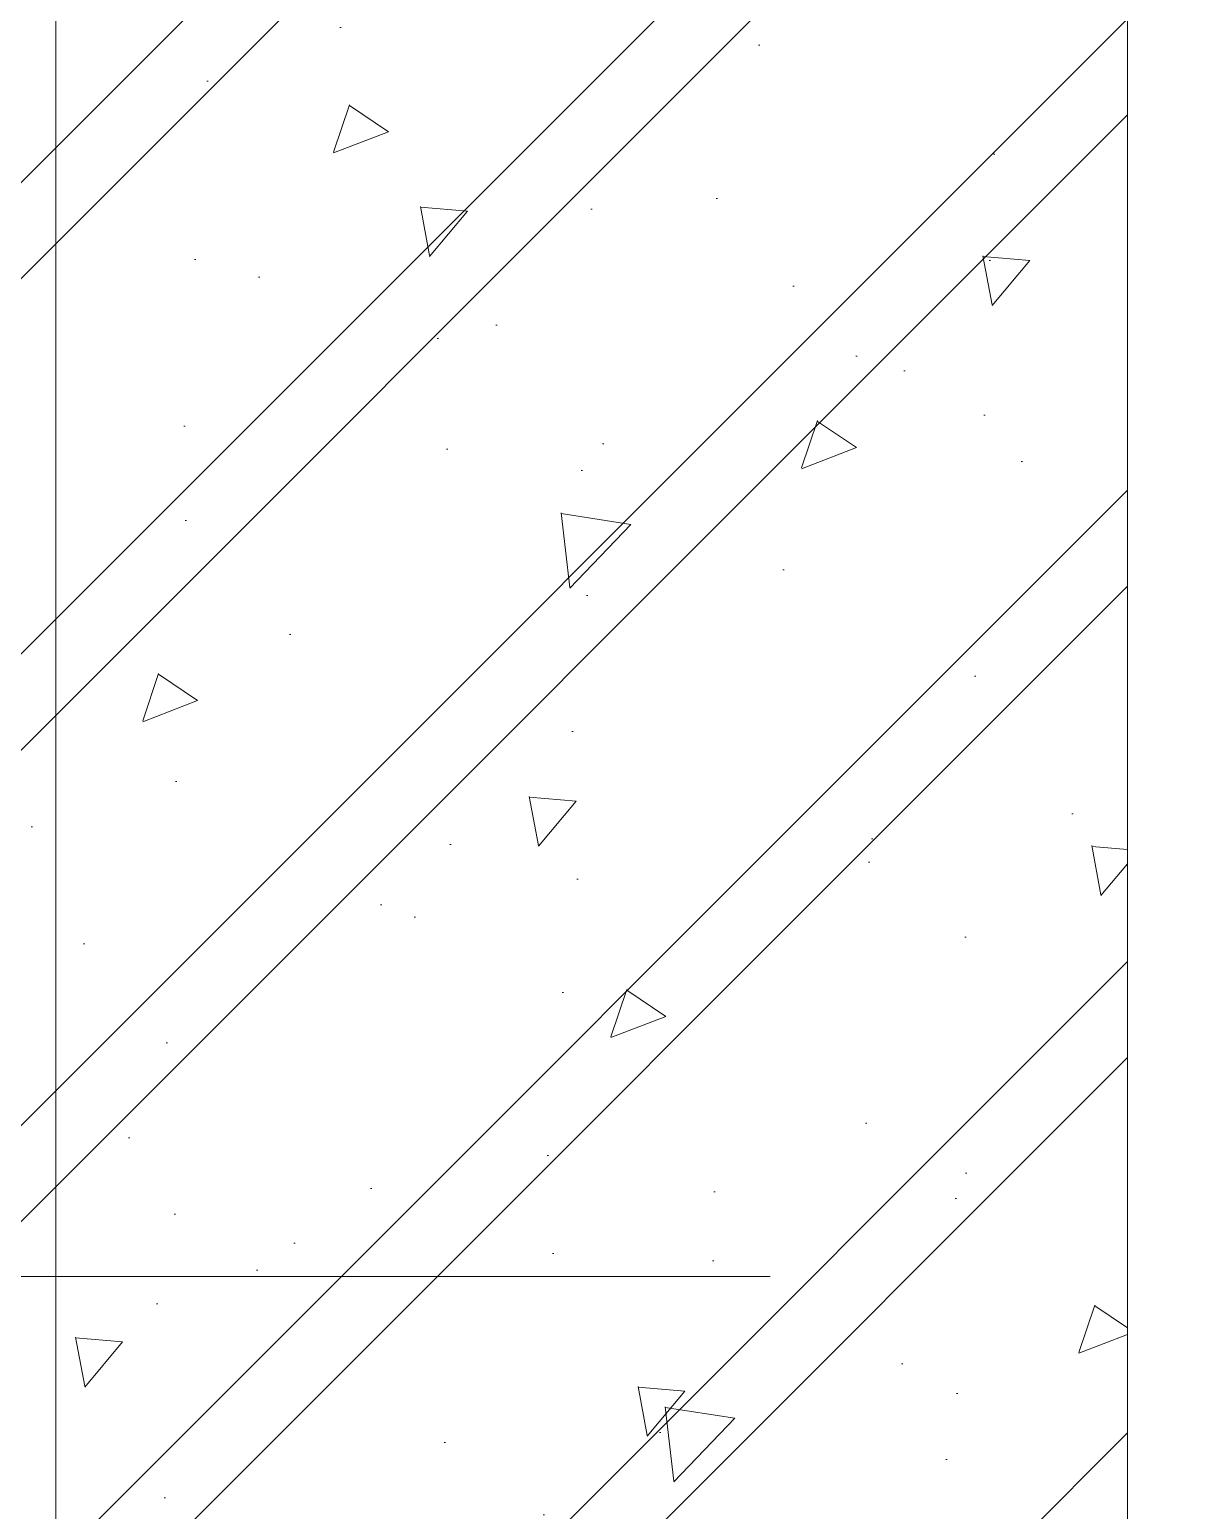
# Model space of a CAD drawing. Header units: millimetres. Extents: x -343543 to 400519, y -115663 to 104219.
# Drawn here: x -149938.1 to -149718, y 5955.3 to 6238.5 of the extents above; entities that cross this region are included whole.
import ezdxf
from ezdxf.xclip import XClip

# ---------------------------------------------------------------- set-up
doc = ezdxf.new("R2010")
doc.units = ezdxf.units.MM
doc.header["$XCLIPFRAME"] = 0
doc.linetypes.add('XREF MAT BANG TUONG XAY$0$CENTER', pattern=[50.800000000000004, 31.75, -6.35, 6.35, -6.35])
doc.layers.get('0').update_dxf_attribs({"color": 231, "lineweight": 0})
for name, color, linetype, lineweight in [('A-SYMBOLS', 10, 'Continuous', 13), ('XREF MAT BANG TUONG XAY$0$A-GRID', 8, 'XREF MAT BANG TUONG XAY$0$CENTER', 15), ('XREF MAT BANG TUONG XAY$0$xref_IKIGAI_Cot$0$A-FNSH', 8, 'Continuous', 9), ('XREF MAT BANG TUONG XAY$0$xref_IKIGAI_Cot$0$A-PATT', 8, 'Continuous', 5)]:
    doc.layers.add(name, color=color, linetype=linetype, lineweight=lineweight)

# ---------------------------------------------------------------- blocks, each defined once
blk = doc.blocks.new('XREF MAT BANG TUONG XAY$0$00.xref_IKIGAI_Truc')
at = {"layer": 'XREF MAT BANG TUONG XAY$0$A-GRID', "color": 8, "ltscale": 20}
for points in [[(31399.99999999998, -3920.671974424971), (31399.99999999998, 22924.4354841252)], [(-2907.525181142613, 6000), (42750.0013740146, 6000)]]:
    blk.add_lwpolyline(points, dxfattribs=at)
blk = doc.blocks.new('XREF MAT BANG TUONG XAY$0$xref_IKIGAI_Cot')
at = {"layer": 'XREF MAT BANG TUONG XAY$0$xref_IKIGAI_Cot$0$A-PATT'}
h = blk.add_hatch(dxfattribs=at)
h.set_pattern_fill('BT-01', color=8, scale=15, angle=180, pattern_type=2)
h.set_pattern_definition([(230, (31275.00141281844, 6119.9999978599), (-107.589027390113, 9.412820247389279), [11.25, -123.75]), (175, (31275.00141281844, 6119.9999978599), (20.81270004194999, -112.8288200550018), [9, -99]), (280.4514, (31266.03566081844, 6120.7843988599), (-86.77640725710324, -103.415931309143), [9.5610285, -105.1713168]), (226.1842, (31275.00141281844, 6089.9999978599), (-160.0861572938467, 24.82785214935273), [16.875, -185.625]), (276.6356, (31261.66090106844, 6092.068993909899), (-140.1994058323055, -146.1176806350662), [14.3415432, -157.75695]), (171.1842, (31275.00141281844, 6089.9999978599), (-140.1992917700441, -146.1177901387987), [13.5, -148.5]), (201, (31260.00141281844, 6097.4999978599), (-89.53605781776923, 60.39283359980084), [11.25, -123.75]), (146, (31260.00141281844, 6097.4999978599), (-36.49729978823727, -108.772506757028), [8.999999999999998, -98.99999999999999]), (251.4514, (31252.54007786844, 6102.532738759899), (-126.0333942872235, -48.37957450649284), [9.5610285, -105.1713168]), (217.5, (31275.00141281844, 6119.9999978599), (-1.823978297593607, -49.93407807469672), [0, -97.8, 0, -100.5, 0, -99.375]), (187.5, (31275.00141281844, 6119.9999978599), (-39.4604306163223, -59.16175678235403), [0, -57.29999999999999, 0, -95.54999999999998, 0, -37.87499999999999]), (147.4999999999999, (31308.45141281844, 6119.9999978599), (-80.07336542586135, 3.383230760156973), [0, -37.5, 0, -117, 0, -155.25]), (137.5, (31323.45141281844, 6119.9999978599), (-87.47792540135794, -15.01574734984765), [0, -48.75, 0, -77.69999999999999, 0, -110.25]), (225, (31275.00141281844, 6119.9999978599), (45.0780573006424, -45.07805730064241), []), (225, (31275.00141281844, 6101.6249978599), (45.0780573006424, -45.07805730064241), [])])
h.paths.add_polyline_path([(31605.00141281844, 6299.999997859901), (31055.00141281844, 6299.9999978599), (31055.00141281844, 5899.9999978599), (31605.00141281844, 5899.999997859901)])
at = {"layer": 'XREF MAT BANG TUONG XAY$0$A-GRID', "color": 8, "ltscale": 20}
for points in [[(31399.99999999998, -3920.671974424971), (31399.99999999998, 22924.4354841252)], [(-2907.525181142613, 6000), (42750.0013740146, 6000)]]:
    blk.add_lwpolyline(points, dxfattribs=at)
at = {"layer": 'XREF MAT BANG TUONG XAY$0$xref_IKIGAI_Cot$0$A-FNSH', "color": 8, "elevation": 2.819613635020082e-10}
blk.add_lwpolyline([(31605.00141281844, 6299.999997859901), (31055.00141281844, 6299.9999978599), (31055.00141281844, 5899.9999978599), (31605.00141281844, 5899.999997859901)], close=True, dxfattribs=at)
blk = doc.blocks.new('01.Xref _MB T1')
at = {"color": 8}
blk.add_blockref('XREF MAT BANG TUONG XAY$0$00.xref_IKIGAI_Truc', (0.000109863918623887, 0), dxfattribs=at)
ref = blk.add_blockref('XREF MAT BANG TUONG XAY$0$xref_IKIGAI_Cot', (-0.009273172880057245, -1.075099498848431e-05), dxfattribs=at)
XClip(ref).set_block_clipping_path([(-1610.3425959282936, -2225.6693134198044), (41829.12952086335, 21555.881957526355)])

msp = doc.modelspace()

# ---------------------------------------------------------------- block references
at = {"layer": 'A-SYMBOLS'}
msp.add_blockref('01.Xref _MB T1', (-181333.0754867629, 2.91038304567337e-11), dxfattribs=at)

doc.saveas('drawing.dxf')
